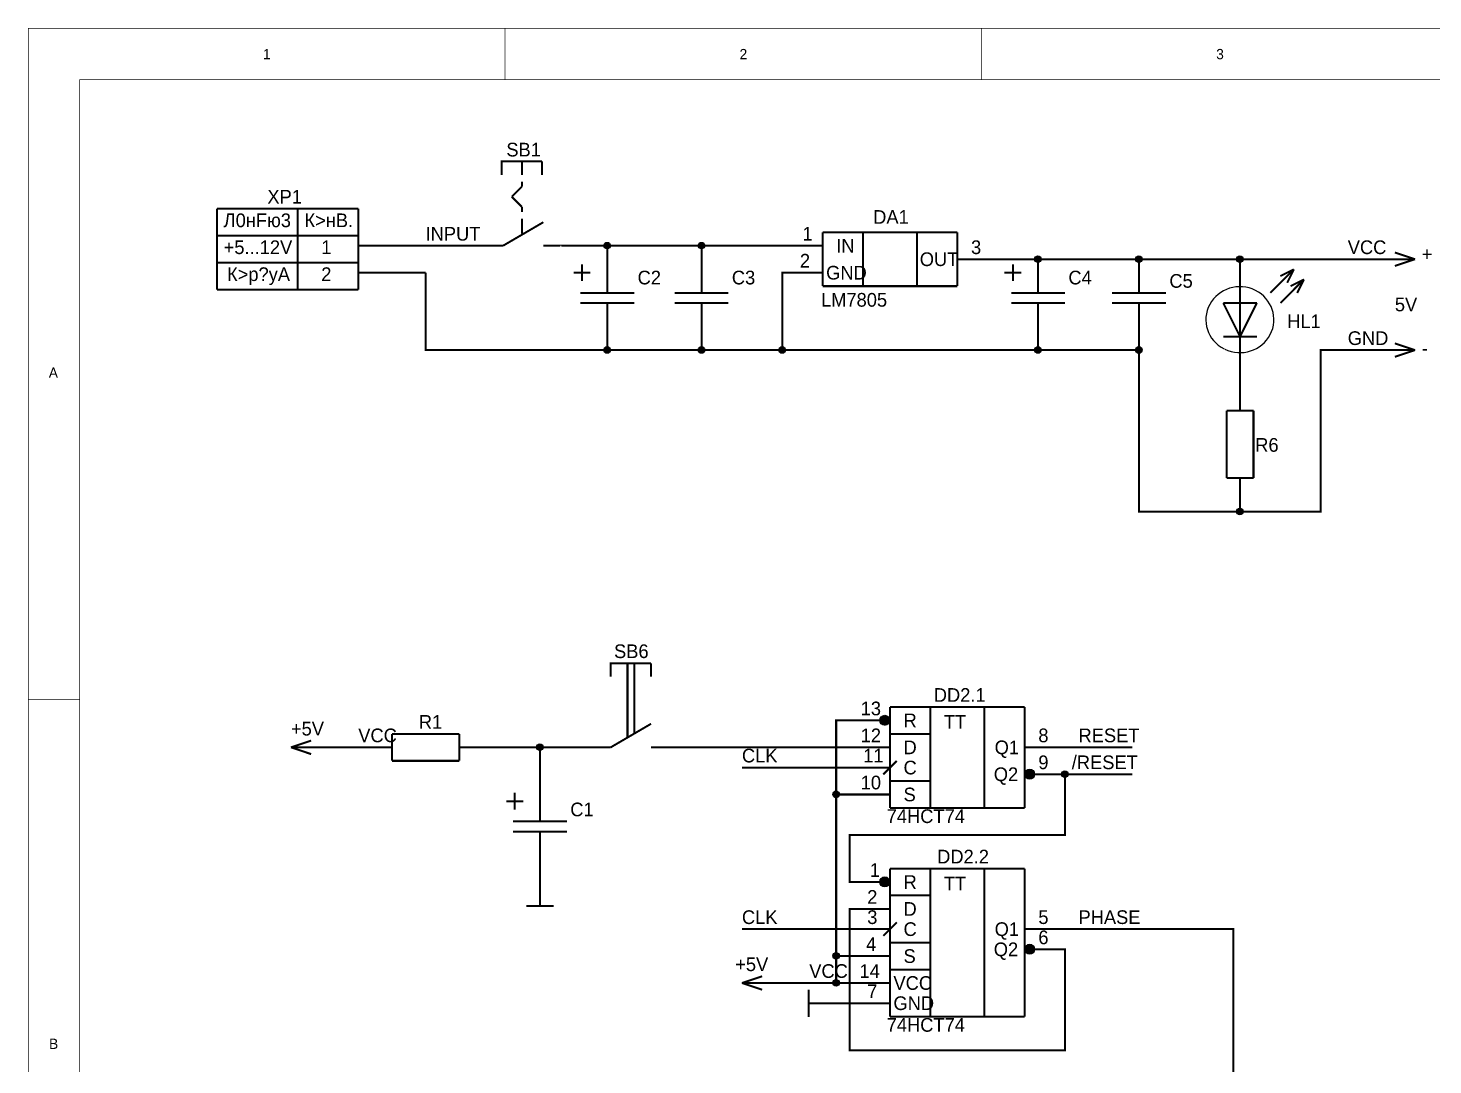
# Model space of a CAD drawing. Header units: millimetres. Extents: x 0 to 566, y 0 to 399.
# Drawn here: x 0 to 208.7, y 244.8 to 398.8 of the extents above; entities that cross this region are included whole.
import ezdxf

# ---------------------------------------------------------------- set-up
doc = ezdxf.new("R2010")
doc.units = ezdxf.units.MM
doc.layers.add('Sheet', color=255, linetype='Continuous')

msp = doc.modelspace()

# ---------------------------------------------------------------- linework, layer by layer
at = {"layer": 'Sheet'}
for points, const_width in [([(0, 398.78), (566.37765312, 398.78), (566.37765312, 0.04234688), (0, 0.04234688), (0, 398.78)], 0.09906), ([(70.8025, 391.16), (70.8025, 398.78)], 0.09906), ([(141.605, 391.16), (141.605, 398.78)], 0.09906), ([(7.619631699999999, 391.16021844), (558.75801888, 391.16021844), (558.75801888, 7.66210304), (7.619631699999999, 7.66210304), (7.619631699999999, 391.16021844)], 0.09906), ([(70.30391324, 379.03218072), (70.30391324, 379.03219088), (76.30390124, 379.03218072)], 0.29972), ([(70.30391324, 377.03218472), (70.30391324, 379.03218072)], 0.29972), ([(73.30390724, 377.03218472), (73.30390724, 379.03218072)], 0.29972), ([(76.30390124, 377.03218472), (76.30390124, 379.03218072)], 0.29972), ([(73.30390724, 375.28218822), (73.30390724, 376.03218672)], 0.29972), ([(71.80391024, 373.78219122), (73.30390724, 375.28218822)], 0.29972), ([(73.30390724, 372.28219422), (71.80391024, 373.78219122)], 0.29972), ([(49.00005186, 372.00017294), (28.00009386, 372.00017294)], 0.29972), ([(28.00009386, 372.00017294), (28.00009386, 360.00019694)], 0.29972), ([(40.00006986, 372.00017294), (40.00006986, 360.00019694)], 0.29972), ([(49.00005186, 372.00017294), (49.00005186, 368.50017994)], 0.29972), ([(73.30390724, 371.53219572), (73.30390724, 372.28219422)], 0.29972), ([(49.00005186, 371.00017494), (49.00005186, 360.00019694)], 0.29972), ([(49.00005186, 371.00017494), (49.00005186, 370.00017694)], 0.29972), ([(70.49993774, 366.50020172), (76.49992574, 370.00019472)], 0.29972), ([(73.30390724, 368.28220222), (73.30390724, 370.53219772)], 0.29972), ([(49.00005186, 368.00018094), (28.00009386, 368.00018094)], 0.29972), ([(118.00004594, 368.50019772), (118.00003324, 360.50020864)], 0.29972), ([(118.00004594, 368.50019772), (138.00005674, 368.50019772)], 0.29972), ([(124.00004918, 368.50019772), (124.00002124, 360.50020864)], 0.29972), ([(132.0000535, 368.50019772), (132.00000524, 360.50020864)], 0.29972), ([(138.00005674, 368.50019772), (137.99999324, 360.50020864)], 0.29972), ([(49.00003153999999, 366.50020172), (59.00003186, 366.50020172)], 0.29972), ([(67.99994274, 366.50020172), (59.00003186, 366.50020172)], 0.29972), ([(70.49994282, 366.50020172), (67.99994274, 366.50020172)], 0.29972), ([(76.49992066, 366.50020172), (78.99992074, 366.50020172)], 0.29972), ([(86.00002866, 366.50021188), (78.99992074, 366.50021188), (78.99992074, 366.50020172)], 0.29972), ([(86.00002866, 366.50021188), (113.00000514, 366.50021188)], 0.29972), ([(86.00002866, 364.5001981), (86.00002866, 366.50021188)], 0.29972), ([(100.00003114, 364.50018032), (100.00003114, 365.50020118), (99.99996001999999, 365.50020118), (99.99996001999999, 366.50021188)], 0.29972), ([(118.0000053, 366.50021188), (113.00000514, 366.50021188)], 0.29972), ([(202.99896408, 365.49847652), (205.9989657, 364.49847598)], 0.29972), ([(49.00005186, 364.00018894), (28.00009386, 364.00018894)], 0.29972), ([(82.25003616, 363.75019452), (82.25003616, 361.25019952)], 0.29972), ([(86.00002866, 359.50019794), (86.00002866, 364.5001981)], 0.29972), ([(100.00003114, 359.50018016), (100.00003114, 364.50018032)], 0.29972), ([(137.99998308, 364.50020064), (142.99998324, 364.50020064)], 0.29972), ([(180.00000322, 364.50020064), (142.99998324, 364.50020064)], 0.29972), ([(146.25009358, 363.75017674), (146.25009358, 361.25018174)], 0.29972), ([(150.00008608, 359.50018016), (150.00008608, 364.50018032)], 0.29972), ([(165.0000891, 359.50016238), (165.0000891, 364.50016254)], 0.29972), ([(180.00000322, 363.00015792), (180.00000322, 364.50020064)], 0.29972), ([(180.00000322, 364.50020064), (195.999608, 364.50020064)], 0.29972), ([(180.00000322, 358.00015776), (180.00000322, 363.00015792)], 0.29972), ([(184.50002216, 359.50014206), (187.99998722, 363.00015792)], 0.29972), ([(187.99998722, 363.00015792), (185.99999122, 362.00015992)], 0.29972), ([(186.99998922, 361.00016192), (187.99998722, 363.00015792)], 0.29972), ([(195.99897808, 364.49847852), (205.99895808, 364.49847852)], 0.29972), ([(202.99895646, 363.49847798), (205.99895808, 364.49847852)], 0.29972), ([(49.00003153999999, 362.50019956), (59.00003186, 362.50019956)], 0.29972), ([(86.0000058, 351.00018954), (59.00003186, 351.00018954), (59.00003186, 362.50017162)], 0.29972), ([(81.00003866, 362.50019702), (83.50003366, 362.50019702)], 0.29972), ([(113.00000514, 362.50020972), (111.999776, 362.50020972), (111.999776, 351.00018954)], 0.29972), ([(118.0000053, 362.50020972), (113.00000514, 362.50020972)], 0.29972), ([(145.00009608, 362.50017924), (147.50009108, 362.50017924)], 0.29972), ([(186.00001916, 358.00014506), (189.49998422, 361.50016092)], 0.29972), ([(189.49998422, 361.50016092), (187.49998822, 360.50016292)], 0.29972), ([(188.49998622, 359.50016492), (189.49998422, 361.50016092)], 0.29972), ([(49.00005186, 360.00019694), (28.00009386, 360.00019694)], 0.29972), ([(82.00003665999999, 359.50020302), (90.00002065999999, 359.50020302)], 0.29972), ([(96.00003914, 359.50019032), (104.00002314, 359.50019032)], 0.29972), ([(117.99998244, 360.50020864), (137.99999324, 360.50020864)], 0.29972), ([(146.00009408, 359.50018524), (154.00007808, 359.50018524)], 0.29972), ([(161.0000971, 359.50017254), (169.0000811, 359.50017254)], 0.29972), ([(82.00003665999999, 358.00020602), (90.00002065999999, 358.00020602)], 0.29972), ([(86.0000058, 358.00020856), (86.0000058, 353.0002084)], 0.29972), ([(96.00001882, 358.00019586), (104.00002314, 358.00019332)], 0.29972), ([(100.00002098, 358.00019078), (100.00002098, 353.00019062)], 0.29972), ([(146.00009408, 358.00018824), (154.00007808, 358.00018824)], 0.29972), ([(150.00006322, 358.00019078), (150.00006322, 353.00019062)], 0.29972), ([(161.00007678, 358.00017808), (169.0000811, 358.00017554)], 0.29972), ([(165.00007894, 358.000173), (165.00007894, 353.00017284)], 0.29972), ([(182.50001092, 358.00016792), (177.50000822, 358.00016792)], 0.29972), ([(177.50000822, 358.00016792), (180.00000322, 353.00017792)], 0.29972), ([(180.00000322, 358.00016792), (180.00000322, 353.00017792)], 0.29972), ([(182.49999822, 358.00016792), (180.00000322, 353.00017792)], 0.29972), ([(86.0000058, 353.0002084), (86.0000058, 351.00018954)], 0.29972), ([(100.00002098, 351.00018954), (100.00002098, 353.00019062)], 0.29972), ([(150.00006322, 353.00019062), (150.00006322, 351.00018954)], 0.29972), ([(165.00007894, 351.00018954), (165.00007894, 353.00017284)], 0.29972), ([(182.50001092, 353.00017792), (177.50000822, 353.00017792)], 0.29972), ([(180.00000322, 353.00018808), (180.00000322, 348.00018792)], 0.29972), ([(86.0000058, 351.00018954), (165.00007894, 351.00018954)], 0.29972), ([(196.00001186, 351.00018954), (192.0000097, 351.00018954), (192.0000097, 327.00017658), (165.00007894, 327.00017658), (165.00007894, 351.00018954)], 0.29972), ([(195.99897808, 350.99850552), (205.99895808, 350.99850552)], 0.29972), ([(202.99895646, 349.99850498), (205.99895808, 350.99850552)], 0.29972), ([(202.99896408, 351.99850352), (205.9989657, 350.99850298)], 0.29972), ([(180.00000322, 347.00018738), (180.00000322, 348.00018792)], 0.29972), ([(180.00000322, 342.00018722), (180.00000322, 347.00018738)], 0.29972), ([(178.00000214, 342.00018468), (182.0000043, 342.00018468)], 0.29972), ([(178.00000214, 332.00017928), (178.00000214, 342.00018468)], 0.29972), ([(182.0000043, 342.00018468), (182.0000043, 332.00017928)], 0.29972), ([(178.00000214, 332.00017928), (182.0000043, 332.00017928)], 0.29972), ([(180.00000322, 332.00017674), (180.00000322, 327.00017658)], 0.29972), ([(86.5000683, 304.50012252), (86.5000683, 304.50013268), (92.5000563, 304.50012252)], 0.29972), ([(86.5000683, 302.50013668), (86.5000683, 304.50013268)], 0.29972), ([(89.0000633, 304.50013268), (89.0000633, 293.50015468)], 0.29972), ([(90.0000613, 304.50013268), (90.0000613, 294.00015368)], 0.29972), ([(92.5000563, 302.50013668), (92.5000563, 304.50013268)], 0.29972), ([(7.619999999999999, 299.085), (0, 299.085)], 0.09906), ([(128.00006912, 298.00016092), (128.00006912, 283.00015282)], 0.29972), ([(128.00006912, 298.00016092), (148.00007992, 298.00016092)], 0.29972), ([(134.00007236, 298.00016092), (134.00007236, 283.00015282)], 0.29972), ([(142.00007668, 298.00016092), (142.00007668, 283.00015282)], 0.29972), ([(148.00007992, 298.00016092), (148.00007992, 283.00015282)], 0.29972), ([(86.5000683, 292.00015768), (92.5000563, 295.50015068)], 0.29972), ([(123.00006642, 296.00015984), (120.0000648, 296.00015984), (120.0000648, 285.0001539)], 0.29972), ([(128.00006658, 296.00015984), (123.00006642, 296.00015984)], 0.29972), ([(42.00004808, 293.00015822), (39.00004646, 292.00015768)], 0.29972), ([(54.00002916, 294.00015876), (54.00002916, 290.0001566)], 0.29972), ([(54.00002916, 294.00015876), (64.00003456, 294.00015876)], 0.29972), ([(64.00003456, 294.00015876), (64.00003456, 290.0001566)], 0.29972), ([(128.00006912, 294.00015876), (134.00007236, 294.00015876)], 0.29972), ([(42.00004046, 291.00015968), (39.00003883999999, 292.00016022)], 0.29972), ([(49.00002645999999, 292.00015768), (39.00004646, 292.00015768)], 0.29972), ([(54.00002662, 292.00015768), (49.00002645999999, 292.00015768)], 0.29972), ([(64.00003456, 290.0001566), (54.00002916, 290.0001566)], 0.29972), ([(64.0000371, 292.00015768), (69.00003726, 292.00015768)], 0.29972), ([(84.0000733, 292.00015768), (69.00003726, 292.00015768)], 0.29972), ([(76.00004104, 286.00015444), (76.00004104, 292.00015768)], 0.29972), ([(86.50007337999999, 292.00015768), (84.0000733, 292.00015768)], 0.29972), ([(92.50005121999999, 292.00015768), (95.0000513, 292.00015768)], 0.29972), ([(95.0000513, 292.00015768), (123.00006642, 292.00015768)], 0.29972), ([(128.00006658, 292.00015768), (123.00006642, 292.00015768)], 0.29972), ([(129.00006966, 290.0001566), (128.81836822, 289.81845516), (128.64801804, 289.64810498), (128.4886559, 289.48874284), (128.3399135, 289.34000044), (128.20142508, 289.20151202), (128.07282234, 289.07290928), (127.9537446, 288.95383154), (127.84381848, 288.84390542), (127.7426833, 288.74277024), (127.64997076, 288.6500577), (127.5653151, 288.56540204), (127.48835056, 288.4884375), (127.41870884, 288.41879578), (127.35602672, 288.35611366), (127.29993336, 288.3000203), (127.25006808, 288.25015502), (127.20606258, 288.20614952), (127.16754856, 288.1676355), (127.1341628, 288.13424974), (127.105537, 288.10562394), (127.0813054, 288.08139234), (127.06110478, 288.06119172), (127.0445643, 288.04465124), (127.0313182, 288.03140514), (127.02100326, 288.0210902), (127.01325118, 288.01333812), (127.00769874, 288.00778568), (127.0039751, 288.00406204), (127.00171704, 288.00180398), (127.00055626, 288.0006432), (127.00012954, 288.00021648), (127.00006858, 288.00015552)], 0.29972), ([(148.00008246, 292.00015768), (153.00008262, 292.00015768)], 0.29972), ([(153.00011056, 292.00015768), (164.00008856, 292.00015768)], 0.29972), ([(106.00005724, 289.00015606), (123.00006642, 289.00015606)], 0.29972), ([(154.00008316, 288.00015552), (154.00008316, 279.00015066), (122.00006588, 279.00015066), (122.00006588, 272.00014688), (123.00006642, 272.00014688)], 0.29972), ([(128.00006658, 289.00015606), (123.00006642, 289.00015606)], 0.29972), ([(148.00008246, 288.00015552), (153.00008262, 288.00015552)], 0.29972), ([(164.00008856, 288.00015552), (153.00011056, 288.00015552)], 0.29972), ([(76.00004104, 281.00015428), (76.00004104, 286.00015444)], 0.29972), ([(128.00006912, 287.00015498), (134.00007236, 287.00015498)], 0.29972), ([(71.00005104, 284.00015336), (73.50004604, 284.00015336)], 0.29972), ([(72.25004854, 285.25015086), (72.25004854, 282.75015586)], 0.29972), ([(123.00006642, 285.0001539), (120.0000648, 285.0001539)], 0.29972), ([(120.0000648, 257.00013878), (120.0000648, 285.0001539)], 0.29972), ([(128.00006658, 285.0001539), (123.00006642, 285.0001539)], 0.29972), ([(128.00006912, 283.00015282), (148.00007992, 283.00015282)], 0.29972), ([(72.00004904, 281.00015936), (80.00003303999999, 281.00015936)], 0.29972), ([(72.00004904, 279.50016236), (80.00003303999999, 279.50016236)], 0.29972), ([(76.00001818, 279.5001649), (76.00001818, 274.50016474)], 0.29972), ([(76.00001818, 273.5001642), (76.00001818, 274.50016474)], 0.29972), ([(76.00001818, 273.5001642), (76.00001818, 268.4201642)], 0.29972), ([(128.00006912, 274.00014796), (128.00006912, 252.00013608)], 0.29972), ([(128.00006912, 274.00014796), (148.00007992, 274.00014796)], 0.29972), ([(134.00007236, 274.00014796), (134.00007236, 252.00013608)], 0.29972), ([(142.00007668, 274.00014796), (142.00007668, 252.00013608)], 0.29972), ([(148.00007992, 274.00014796), (148.00007992, 252.00013608)], 0.29972), ([(128.00006658, 272.00014688), (123.00006642, 272.00014688)], 0.29972), ([(128.00006912, 270.0001458), (134.00007236, 270.0001458)], 0.29972), ([(73.96801818, 268.4201642), (78.03201818, 268.4201642)], 0.29972), ([(123.00006642, 268.00014472), (122.00006588, 268.00014472), (122.00006588, 247.00013338), (154.00008316, 247.00013338), (154.00008316, 262.00014148), (153.00008262, 262.00014148)], 0.29972), ([(128.00006658, 268.00014472), (123.00006642, 268.00014472)], 0.29972), ([(106.00005724, 265.0001431), (123.00006642, 265.0001431)], 0.29972), ([(128.00006658, 265.0001431), (123.00006642, 265.0001431)], 0.29972), ([(129.00006966, 266.00014364), (128.81836822, 265.8184422), (128.64801804, 265.64809202), (128.4886559, 265.48872988), (128.3399135, 265.33998748), (128.20142508, 265.20149906), (128.07282234, 265.07289632), (127.9537446, 264.95381858), (127.84381848, 264.84389246), (127.7426833, 264.74275728), (127.64997076, 264.65004474), (127.5653151, 264.56538908), (127.48835056, 264.48842454), (127.41870884, 264.41878282), (127.35602672, 264.3561007), (127.29993336, 264.30000734), (127.25006808, 264.25014206), (127.20606258, 264.20613656), (127.16754856, 264.16762254), (127.1341628, 264.13423678), (127.105537, 264.10561098), (127.0813054, 264.08137938), (127.06110478, 264.06117876), (127.0445643, 264.04463828), (127.0313182, 264.03139218), (127.02100326, 264.02107724), (127.01325118, 264.01332516), (127.00769874, 264.00777272), (127.0039751, 264.00404908), (127.00171704, 264.00179102), (127.00055626, 264.00063024), (127.00012954, 264.00020352), (127.00006858, 264.00014256)], 0.29972), ([(148.00008246, 265.0001431), (153.00008262, 265.0001431)], 0.29972), ([(184.0001273, 167.00009018), (179.0001246, 167.00009018), (179.0001246, 265.0001431), (153.00011056, 265.0001431)], 0.29972), ([(128.00006912, 263.00014202), (134.00007236, 263.00014202)], 0.29972), ([(123.00006642, 261.00014094), (120.0000648, 261.00014094)], 0.29972), ([(128.00006658, 261.00014094), (123.00006642, 261.00014094)], 0.29972), ([(148.00008246, 262.00014148), (153.00008262, 262.00014148)], 0.29972), ([(128.00006912, 259.00013986), (134.00007236, 259.00013986)], 0.29972), ([(109.00007664, 256.00014078), (106.00007502, 257.00014132)], 0.29972), ([(109.00008426, 258.00013932), (106.00008264, 257.00013878)], 0.29972), ([(116.00006264, 257.00013878), (106.00008264, 257.00013878)], 0.29972), ([(116.00006264, 257.00013878), (123.00006642, 257.00013878)], 0.29972), ([(128.00006658, 257.00013878), (123.00006642, 257.00013878)], 0.29972), ([(115.92009328, 256.03213716), (115.92009328, 251.96813716)], 0.29972), ([(121.00009328, 254.00013716), (115.92009328, 254.00013716)], 0.29972), ([(123.00006642, 254.00013716), (121.00009328, 254.00013716)], 0.29972), ([(128.00006658, 254.00013716), (123.00006642, 254.00013716)], 0.29972), ([(128.00006912, 252.00013608), (148.00007992, 252.00013608)], 0.29972)]:
    msp.add_lwpolyline(points, dxfattribs=dict(at, const_width=const_width))
for points, const_width in [([(85.74602866, 366.50021188, 1), (86.25402865999999, 366.50021188, 1)], 0.508), ([(99.74596002, 366.50021188, 1), (100.25396002, 366.50021188, 1)], 0.508), ([(149.74608608, 364.50018032, 1), (150.25408608, 364.50018032, 1)], 0.508), ([(164.7460891, 364.50016254, 1), (165.2540891, 364.50016254, 1)], 0.508), ([(179.74600322, 364.50020064, 1), (180.25400322, 364.50020064, 1)], 0.508), ([(85.74600579999999, 351.00018954, 1), (86.2540058, 351.00018954, 1)], 0.508), ([(99.74602098, 351.00018954, 1), (100.25402098, 351.00018954, 1)], 0.508), ([(111.745776, 351.00018954, 1), (112.253776, 351.00018954, 1)], 0.508), ([(149.74606322, 351.00018954, 1), (150.25406322, 351.00018954, 1)], 0.508), ([(164.74607894, 351.00018954, 1), (165.25407894, 351.00018954, 1)], 0.508), ([(179.74600322, 327.00017658, 1), (180.25400322, 327.00017658, 1)], 0.508), ([(126.85706658, 296.00015984, 1), (127.61906658, 296.00015984, 1)], 0.762), ([(75.74604104, 292.00015768, 1), (76.25404103999999, 292.00015768, 1)], 0.508), ([(148.38108246, 288.00015552, 1), (149.14308246, 288.00015552, 1)], 0.762), ([(153.74608316, 288.00015552, 1), (154.25408316, 288.00015552, 1)], 0.508), ([(119.7460648, 285.0001539, 1), (120.2540648, 285.0001539, 1)], 0.508), ([(126.85706658, 272.00014688, 1), (127.61906658, 272.00014688, 1)], 0.762), ([(119.7460648, 261.00014094, 1), (120.2540648, 261.00014094, 1)], 0.508), ([(148.38108246, 262.00014148, 1), (149.14308246, 262.00014148, 1)], 0.762), ([(119.7460648, 257.00013878, 1), (120.2540648, 257.00013878, 1)], 0.508)]:
    msp.add_lwpolyline(points, format="xyb", close=True, dxfattribs=dict(at, const_width=const_width))
for centre, major_axis, ratio in [((85.97824815999999, 366.52230988), (0, 0.48698912), 0.9999791371109071), ((85.97824815999999, 366.52230988), (0, 0.48698912), 0.9999791371109071), ((85.97824815999999, 366.52230988), (0, 0.48698912), 0.9999791371109071), ((85.97824815999999, 366.52230988), (0, 0.48698912), 0.9999791371109071), ((85.97824815999999, 366.52230988), (0, 0.48698912), 0.9999791371109071), ((85.97824815999999, 366.52230988), (0, 0.48698912), 0.9999791371109071), ((99.97889072, 366.52230988), (0, 0.48698912), 0.9999791371109071), ((99.97889072, 366.52230988), (0, 0.48698912), 0.9999791371109071), ((149.97891264, 364.52142234), (0, 0.48698912), 0.9999791371109071), ((149.97891264, 364.52142234), (0, 0.48698912), 0.9999791371109071), ((149.97891264, 364.52142234), (0, 0.48698912), 0.9999791371109071), ((164.97997992, 364.52142234), (0, 0.48698912), 0.9999791371109071), ((164.97997992, 364.52142234), (0, 0.48698912), 0.9999791371109071), ((164.97997992, 364.52142234), (0, 0.48698912), 0.9999791371109071), ((179.97841576, 364.52142234), (0, 0.48698912), 0.9999791371109071), ((179.97841576, 364.52142234), (0, 0.48698912), 0.9999791371109071), ((179.97841576, 364.52142234), (0, 0.48698912), 0.9999791371109071), ((179.97841576, 364.52142234), (0, 0.48698912), 0.9999791371109071), ((179.97841576, 364.52142234), (0, 0.48698912), 0.9999791371109071), ((179.97841576, 364.52142234), (0, 0.48698912), 0.9999791371109071), ((85.97824815999999, 351.02072544), (0, 0.48698912), 0.9999791371109071), ((85.97824815999999, 351.02072544), (0, 0.48698912), 0.9999791371109071), ((85.97824815999999, 351.02072544), (0, 0.48698912), 0.9999791371109071), ((85.97824815999999, 351.02072544), (0, 0.48698912), 0.9999791371109071), ((85.97824815999999, 351.02072544), (0, 0.48698912), 0.9999791371109071), ((85.97824815999999, 351.02072544), (0, 0.48698912), 0.9999791371109071), ((99.97889072, 351.02072544), (0, 0.48698912), 0.9999791371109071), ((99.97889072, 351.02072544), (0, 0.48698912), 0.9999791371109071), ((111.97868384, 351.02072544), (0, 0.48698912), 0.9999791371109071), ((111.97868384, 351.02072544), (0, 0.48698912), 0.9999791371109071), ((149.97891264, 351.02072544), (0, 0.48698912), 0.9999791371109071), ((149.97891264, 351.02072544), (0, 0.48698912), 0.9999791371109071), ((164.97997992, 351.02072544), (0, 0.48698912), 0.9999791371109071), ((164.97997992, 351.02072544), (0, 0.48698912), 0.9999791371109071), ((164.97997992, 351.02072544), (0, 0.48698912), 0.9999791371109071), ((164.97997992, 351.02072544), (0, 0.48698912), 0.9999791371109071), ((164.97997992, 351.02072544), (0, 0.48698912), 0.9999791371109071), ((164.97997992, 351.02072544), (0, 0.48698912), 0.9999791371109071), ((179.97841576, 327.02066676), (0, 0.48698912), 0.9999791371109071), ((179.97841576, 327.02066676), (0, 0.48698912), 0.9999791371109071), ((179.97841576, 327.02066676), (0, 0.48698912), 0.9999791371109071), ((127.21794724, 296.02147044), (0.7410551599999999, 0), 0.998231386716206), ((75.97929432, 292.02101616), (0, 0.48698912), 0.9999791371109071), ((75.97929432, 292.02101616), (0, 0.48698912), 0.9999791371109071), ((148.74029688, 288.02188776), (0, 0.7410703999999999), 0.9999725802029064), ((153.97796992, 288.02188776), (0, 0.48698912), 0.9999791371109071), ((153.97796992, 288.02188776), (0, 0.48698912), 0.9999791371109071), ((119.97942984, 285.0205628), (0, 0.48698912), 0.9999791371109071), ((119.97942984, 285.0205628), (0, 0.48698912), 0.9999791371109071), ((119.97942984, 285.0205628), (0, 0.48698912), 0.9999791371109071), ((119.97942984, 285.0205628), (0, 0.48698912), 0.9999791371109071), ((119.97942984, 285.0205628), (0, 0.48698912), 0.9999791371109071), ((119.97942984, 285.0205628), (0, 0.48698912), 0.9999791371109071), ((127.21794724, 272.02140668), (0.7410551599999999, 0), 0.998231386716206), ((119.97942984, 261.02049904), (0, 0.48698912), 0.9999791371109071), ((119.97942984, 261.02049904), (0, 0.48698912), 0.9999791371109071), ((148.74029688, 262.02094408), (0, 0.7410703999999999), 0.9999725802029064), ((119.97942984, 257.02137064), (0, 0.48698912), 0.9999791371109071), ((119.97942984, 257.02137064), (0, 0.48698912), 0.9999791371109071)]:
    msp.add_ellipse(centre, major_axis=major_axis, ratio=ratio, dxfattribs=at)
msp.add_ellipse((179.9784056, 355.52139716), major_axis=(5.052405439999999, 0), ratio=0.9683269520032817, start_param=4.249576999897258, end_param=10.51052308036616, dxfattribs=at)

# ---------------------------------------------------------------- texts
for s, height, p in [('1', 1.524, (34.85075326, 394.2084064)), ('2', 1.524, (105.65325326, 394.2084064)), ('3', 1.524, (176.45576342, 394.2084064)), ('SB1', 2.032, (70.99985799999999, 379.76237484)), ('XP1', 2.032, (35.49992899999999, 372.76238884)), ('DA1', 2.032, (125.499749, 369.76239484)), ('Л0нFю3', 2.032, (29.00009186, 369.26331278)), ('К>нB.', 2.032, (41.00006785999999, 369.26331278)), ('+5...12V', 2.032, (29.00009186, 365.26332078)), ('INPUT', 2.032, (59.00003186, 367.26333456)), ('1', 2.032, (114.99404738, 367.26334472)), ('IN', 2.032, (120.00800484, 365.48534472)), ('3', 2.032, (140.03198308, 365.26333348)), ('VCC', 2.032, (195.999608, 365.26333348)), ('1', 2.032, (43.50006286, 365.26332078)), ('2', 2.032, (114.61293308, 363.26334256)), ('OUT', 2.032, (132.41861756, 363.48533348)), ('+', 2.032, (207.0000178, 364.26333294)), ('К>р?уA', 2.032, (29.50009086, 361.26332878)), ('2', 2.032, (43.50006286, 361.26332878)), ('GND', 2.032, (118.5080053, 361.48534256)), ('C2', 2.032, (90.49981899999999, 360.76241284)), ('C3', 2.032, (104.499791, 360.76241284)), ('C4', 2.032, (154.499691, 360.76241284)), ('C5', 2.032, (169.499661, 360.26241384)), ('LM7805', 2.032, (117.74598244, 357.45334148)), ('5V', 2.032, (203.00010962, 356.76332508)), ('HL1', 2.032, (186.999626, 354.26242584)), ('GND', 2.032, (196.00001186, 351.76332238)), ('-', 2.032, (206.9999416, 350.26332538)), ('A', 1.524, (3.0266005, 346.90052032)), ('R6', 2.032, (182.2540043, 335.90531752)), ('SB6', 2.032, (86.999826, 305.26252384)), ('DD2.1', 2.032, (134.499731, 298.76253684)), ('13', 2.032, (123.63903644, 296.76329268)), ('R1', 2.032, (57.99988399999999, 294.76254484)), ('R', 2.032, (130.00806612, 294.98529268)), ('TT', 2.032, (136.00007344, 294.7632916)), ('+5V', 2.032, (39.00002105999999, 293.76329106)), ('VCC', 2.032, (49.00002645999999, 292.76329052)), ('12', 2.032, (123.63903644, 292.76329052)), ('8', 2.032, (150.03208246, 292.76329052)), ('RESET', 2.032, (156.00008424, 292.76329052)), ('D', 2.032, (130.00806612, 290.98529052)), ('Q1', 2.032, (143.54367024, 290.98529052)), ('CLK', 2.032, (106.00008518, 289.7632889)), ('11', 2.032, (124.02015074, 289.7632889)), ('9', 2.032, (150.03208246, 288.76328836)), ('/RESET', 2.032, (155.0000837, 288.76328836)), ('C', 2.032, (130.00806612, 287.9852889)), ('Q2', 2.032, (143.41255544, 286.98528836)), ('10', 2.032, (123.63903644, 285.76328674)), ('S', 2.032, (130.00806612, 283.98528674)), ('C1', 2.032, (80.499839, 281.76257084)), ('74HCT74', 2.032, (127.499745, 280.76257284)), ('DD2.2', 2.032, (134.99973, 274.76258484)), ('1', 2.032, (124.99410866, 272.76327972)), ('R', 2.032, (130.00806612, 270.98527972)), ('TT', 2.032, (136.00007344, 270.76327864)), ('2', 2.032, (124.61299436, 268.76327756)), ('CLK', 2.032, (106.00008518, 265.76327594)), ('3', 2.032, (124.61299436, 265.76327594)), ('D', 2.032, (130.00806612, 266.98527756)), ('5', 2.032, (150.03208246, 265.76327594)), ('PHASE', 2.032, (156.00008424, 265.76327594)), ('C', 2.032, (130.00806612, 263.98527594)), ('Q1', 2.032, (143.54367024, 263.98527594)), ('4', 2.032, (124.44361192, 261.76327378)), ('Q2', 2.032, (143.41255544, 260.98527432)), ('6', 2.032, (150.03208246, 262.76327432)), ('S', 2.032, (130.00806612, 259.98527378)), ('+5V', 2.032, (105.0000567, 258.76327216)), ('VCC', 2.032, (116.00006264, 257.76327162)), ('14', 2.032, (123.469654, 257.76327162)), ('7', 2.032, (124.61299436, 254.76327)), ('VCC', 2.032, (128.50806658, 255.98527162)), ('GND', 2.032, (128.50806658, 252.98527)), ('74HCT74', 2.032, (127.499745, 249.76263484)), ('B', 1.524, (3.06894484, 247.2055))]:
    msp.add_text(s, height=height, dxfattribs=at).set_placement(p)

doc.saveas('drawing.dxf')
